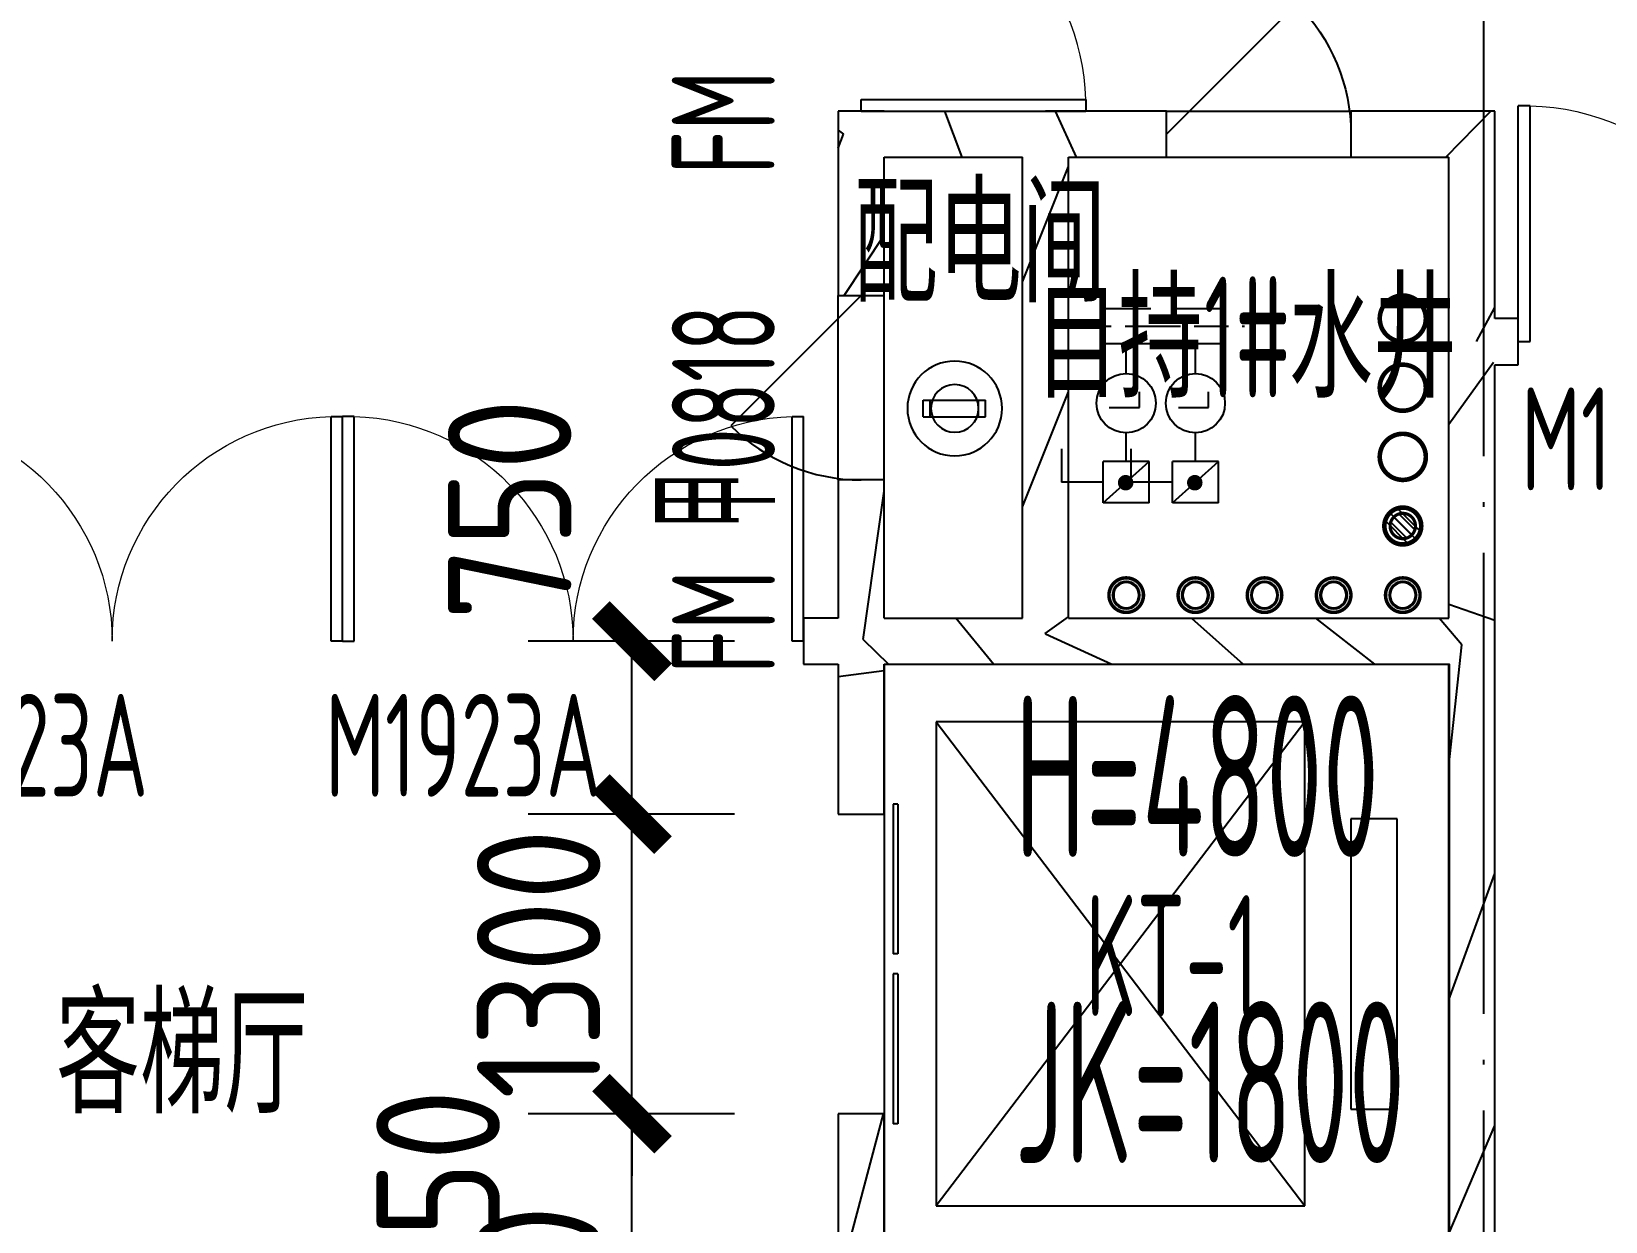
# Model space of a CAD drawing. Header units: inches. Extents: x 0 to 1813292486, y 0 to 3473589894.
# Drawn here: x 600483586 to 600490416, y 3473271750 to 3473276914 of the extents above; entities that cross this region are included whole.
import ezdxf
from ezdxf.enums import TextEntityAlignment as Align

# ---------------------------------------------------------------- set-up
doc = ezdxf.new("R2010")
doc.units = ezdxf.units.IN
doc.header["$LTSCALE"] = 1000
doc.header["$MEASUREMENT"] = 0
for name, pattern in [('AX-MALL-GIRD-200$0$DOTE', [2.4200000000000004, 2, -0.2, 0.02, -0.2]), ('PX-MALL-P02-LG$0$CONTINOUS', [0]), ('PX-MALL-P02-LG$0$DASH', [0.35, 0.25, -0.1]), ('PX-MALL-P02-LG$0$DASHED', [0.75, 0.5, -0.25])]:
    doc.linetypes.add(name, pattern=pattern)
for name, color, linetype in [('A-Anno-Note', 241, 'Continuous'), ('AX-MALL-DIM-P02$0$A-Anno-Dims', 3, 'Continuous'), ('AX-MALL-DIM-P02$0$A-Detl-Thin', 131, 'Continuous'), ('AX-MALL-DTKD-P01~P02$0$A-Anno-Note', 241, 'Continuous'), ('AX-MALL-DTKD-P03~PRF$0$A-Flor-Patt', 163, 'Continuous'), ('AX-MALL-GIRD-200$0$A-Grid', 222, 'AX-MALL-GIRD-200$0$DOTE'), ('AX-MALL-P02-200$0$A-Anno-Note', 241, 'Continuous'), ('AX-MALL-WALL-P02$0$A-Anno-Note', 241, 'Continuous'), ('AX-MALL-WALL-P02$0$A-Flor-Patt', 163, 'Continuous'), ('AX-MALL-WALL-P02-QT$0$A-Strs', 151, 'Continuous'), ('AX-MALL-WALL-P02-QT$0$A-Wall', 2, 'Continuous'), ('AX-MALL-WALL-P02-QT$0$A-Wall-Patt', 13, 'Continuous'), ('AX-MALL-WALL-P02-QT$0$A-Wind', 4, 'Continuous'), ('AX-MALL-WORD-P02$0$A-Anno-Note', 241, 'Continuous'), ('AX-MALL-WORD-P02$0$A-Wind-Iden', 11, 'Continuous'), ('AX-MALL-ZTKD-P02$0$A-Anno-Note', 241, 'Continuous'), ('PX-MALL-P02-LG$0$P-Drain-Fldr', 4, 'Continuous'), ('PX-MALL-P02-LG$0$P-Drain-Fldr-ARCH', 161, 'Continuous'), ('PX-MALL-P02-LG$0$P-Drain-Fldr-W100', 4, 'Continuous'), ('PX-MALL-P02-LG$0$P-Drain-Fldr-W50', 4, 'Continuous'), ('PX-MALL-P02-LG$0$P-Hydt-Xz', 11, 'PX-MALL-P02-LG$0$Xz_LINE'), ('PX-MALL-P02-LG$0$P-Pipe-Risr', 7, 'Continuous'), ('PX-MALL-P02-LG$0$P-Pipe-Risr-Arch', 6, 'Continuous'), ('PX-MALL-P02-LG$0$P-Pipe-Risr-W100', 6, 'Continuous'), ('PX-MALL-P02-LG$0$P-Pipe-Risr-W50', 6, 'Continuous'), ('PX-MALL-P02-LG$0$P-Sprl-Anno', 150, 'Continuous'), ('PX-MALL-P02-LG$0$P-Sprl-Main', 140, 'PX-MALL-P02-LG$0$ZP_LINE'), ('PX-MALL-P02-LG$0$P-Sprl-Pipe', 151, 'Continuous'), ('PX-MALL-P02-LG$0$P-Stom-pipe', 4, 'PX-MALL-P02-LG$0$CONTINOUS'), ('PX-MALL-P02-LG$0$P-Wast-Pipe', 143, 'PX-MALL-P02-LG$0$DASHED'), ('PX-MALL-P02-LG$0$P-WatS', 3, 'Continuous'), ('PX-MALL-P02-LG$0$P-WatS-pipe', 61, 'Continuous'), ('PX-MALL-P02-LG$0$p-阀门', 61, 'Continuous'), ('PX-MALL-P02-LG$0$PUB_DIM', 3, 'Continuous'), ('PX-MALL-P02-LG$0$PX-DSY-一层平面图$0$PX-B-P01$0$P-Gass-Anno', 41, 'Continuous'), ('PX-MALL-P02-LG$0$S-GJ', 8, 'Continuous')]:
    doc.layers.add(name, color=color, linetype=linetype)
doc.styles.add('AX-MALL-DIM-P02$0$_TCH_DIM_T3', font='gbenor.shx')
doc.styles.add('AX-MALL-DTKD-P03~PRF$0$STANDARD', font='gbenor.shx', dxfattribs={"bigfont": 'gbcbig.shx'})
doc.styles.add('AX-MALL-WORD-P02$0$_TCH_WINDOW', font='gbenor.shx', dxfattribs={"bigfont": 'gbcbig.shx'})
doc.styles.add('AX-MALL-WORD-P02$0$STANDARD', font='gbenor.shx', dxfattribs={"bigfont": 'gbcbig.shx'})
doc.styles.add('PX-MALL-P02-LG$0$jzfz', font='gbenor.shx', dxfattribs={"bigfont": 'gbcbig.shx'})
doc.styles.add('PX-MALL-P02-LG$0$Standard', font='gbenor.shx', dxfattribs={"bigfont": 'gbcbig.shx'})
doc.linetypes.add('PX-MALL-P02-LG$0$Xz_LINE', pattern='A,2,-0.2,["Xz",PX-MALL-P02-LG$0$Standard,S=0.15,R=0,X=-0.1,Y=-0.08],-0.2', length=2.4)
doc.linetypes.add('PX-MALL-P02-LG$0$ZP_LINE', pattern='A,2,-0.3,["ZP",PX-MALL-P02-LG$0$Standard,S=0.15,R=0,X=-0.15,Y=-0.08],-0.1', length=2.4)
doc.dimstyles.new('AX-MALL-DIM-P02$0$_TCH_ARCH&&180', dxfattribs={"dimtxt": 535.5, "dimasz": 270, "dimexe": 450, "dimexo": 450, "dimgap": 137.25, "dimtad": 1, "dimdec": 0, "dimzin": 0, "dimdsep": 46, "dimtxsty": 'AX-MALL-DIM-P02$0$_TCH_DIM_T3', "dimblk": 'AX-MALL-DIM-P02$0$_ArchTick', "dimcen": 0.09, "dimclrt": 7, "dimazin": 2, "dimtfac": 1, "dimtdec": 0, "dimtix": 1, "dimtmove": 2, "dimatfit": 3, "dimfxl": 500, "dimtolj": 1, "dimtzin": 0, "dimarcsym": 0})
pattern_1 = [(45, (0, 359.0227), (-353.55353201463, 353.55353201463), [])]

# ---------------------------------------------------------------- blocks, each defined once
blk = doc.blocks.new('AX-MALL-WORD-P02')
at = {"layer": 'AX-MALL-WORD-P02$0$A-Anno-Note', "style": 'AX-MALL-WORD-P02$0$STANDARD'}
for s, p in [('配电间', (600318469.3697834, 3473163917.424689)), ('自持', (600319058.3585474, 3473163255.971552)), ('水井', (600320093.591724, 3473162870.316817)), ('客梯厅', (600313997.0425098, 3473161827.59377))]:
    blk.add_text(s, height=506.3829787234042, rotation=339.5681613092015, dxfattribs=at).set_placement(p)
at = {"layer": 'AX-MALL-WORD-P02$0$A-Anno-Note', "style": 'AX-MALL-WORD-P02$0$STANDARD', "width": 0.6}
for s, rotation, p in [('1#', 339.5681613092015, (600319749.2118301, 3473162998.608432)), ('KT-1', 339.5681613091696, (600318330.2164445, 3473160663.612518))]:
    blk.add_text(s, height=525, rotation=rotation, dxfattribs=at).set_placement(p)
at = {"layer": 'AX-MALL-WORD-P02$0$A-Wind-Iden', "style": 'AX-MALL-WORD-P02$0$_TCH_WINDOW', "width": 0.7}
for s, height, rotation, p in [('FM', 446.25, 69.5681612738726, (600318341.0738201, 3473164556.572612)), ('0818', 446.25, 69.56816131395966, (600317894.1562301, 3473163353.016437)), ('M1923A', 446.25, 339.5681612954713, (600313729.7232082, 3473163393.602421)), ('甲', 506.3829787234042, 69.56816131395966, (600317804.0791383, 3473163111.217788)), ('M1923A', 446.25, 339.5681612954713, (600315570.9192111, 3473162707.702884)), ('FM', 446.25, 69.56816131395966, (600317585.9833918, 3473162525.771968)), ('M1021A', 446.25, 339.568161469349, (600320897.7555664, 3473162142.095713))]:
    blk.add_text(s, height=height, rotation=rotation, dxfattribs=at).set_placement(p)
blk = doc.blocks.new('AX-MALL-GIRD-200')
at = {"layer": 'AX-MALL-GIRD-200$0$A-Grid'}
blk.add_line((600330787.703265, 3473189157.338247), (600292058.1643155, 3473085193.611165), dxfattribs=at)
blk = doc.blocks.new('AX-MALL-WALL-P02-QT$0$$DORLIB2D$00000127')
at = {"color": 0}
for points in [[(-0.5333333333328483, 0.7948983154366971), (-0.5333333333328483, 0.690405644187237)], [(-0.03333333333284827, 0.7948983154366971), (-0.5333333333328483, 0.7948983154366971)], [(-0.03333333333284827, 0.7948983154366971), (-0.03333333333284827, 0.690405644187237)], [(0.5333333333328483, 0.7948983154366971), (0.03333333333284827, 0.7948983154366971)], [(0.03333333333284827, 0.7948983154366971), (0.03333333333284827, 0.690405644187237)], [(0.5333333333328483, 0.7948983154366971), (0.5333333333328483, 0.690405644187237)], [(-0.03333333333284827, 0.690405644187237), (-0.5333333333328483, 0.690405644187237)], [(0.5333333333328483, 0.690405644187237), (0.03333333333284827, 0.690405644187237)], [(0.5, 0.4999999999999858), (-0.5, 0.4999999999999858)]]:
    blk.add_lwpolyline(points, dxfattribs=at)
blk = doc.blocks.new('AX-MALL-WALL-P02-QT$0$$DorLib2D$00000002')
for p, q in [((-0.5, -5.684341886080802e-17), (-0.5000000000000007, 0.4875)), ((-0.4750000000000007, 0.4875), (-0.5000000000000007, 0.4875)), ((-0.475, -2.842170943040401e-17), (-0.4750000000000007, 0.4875)), ((0.475, -2.842170943040401e-17), (0.4750000000000007, 0.4875)), ((0.4750000000000007, 0.4875), (0.5000000000000007, 0.4875)), ((0.5, -5.684341886080802e-17), (0.5000000000000007, 0.4875)), ((-0.5, -5.684341886080802e-17), (-0.475, -2.842170943040401e-17)), ((0.5, -5.684341886080802e-17), (0.475, -2.842170943040401e-17))]:
    blk.add_line(p, q)
at = {"lineweight": 13}
for centre, start, end in [((-0.4875, -4.263256414560601e-17), 0, 88.53071641864632), ((0.4875, -4.263256414560601e-17), 91.4692835813537, 180)]:
    blk.add_arc(centre, 0.4875, start, end, dxfattribs=at)
blk = doc.blocks.new('AX-MALL-WALL-P02-QT$0$$DorLib2D$00000001')
for p, q in [((0.45, 0.9750000000000001), (0.5000000000000002, 0.9750000000000001)), ((0.45, 0), (0.45, 0.9750000000000001)), ((0.5, 0), (0.5, 0.9750000000000001)), ((0.5, 0), (0.45, 0))]:
    blk.add_line(p, q)
at = {"lineweight": 13}
blk.add_arc((0.475, 0), 0.975, 91.4692835813538, 180, dxfattribs=at)
blk = doc.blocks.new('AX-MALL-WALL-P02-QT$0$$DorLib2D$00000114')
at = {"color": 0}
blk.add_line((0.4999999999999964, 3.552713678800501e-15), (-0.2071067811864751, 0.7071067811864857), dxfattribs=at)
blk.add_arc((0.5000000000013856, -1.154631945610163e-12), 1.000000000001696, 135, 180, dxfattribs=at)
blk = doc.blocks.new('AX-MALL-WALL-P02-QT')
at = {"layer": 'AX-MALL-WALL-P02-QT$0$A-Wall-Patt'}
h = blk.add_hatch(dxfattribs=at)
h.set_pattern_fill('普通砖', color=256, scale=200, style=0)
h.set_pattern_definition(pattern_1)
h.paths.add_polyline_path([(600318882.7555369, 3473164648.140041), (600318695.3379035, 3473164717.958597), (600318660.4286243, 3473164624.249793), (600318785.3737106, 3473164577.704082)])
h = blk.add_hatch(dxfattribs=at)
h.set_pattern_fill('普通砖', color=256, scale=200, style=0)
h.set_pattern_definition(pattern_1)
h.paths.add_polyline_path([(600318660.4286244, 3473164624.249793), (600318416.0636424, 3473163968.288091), (600318603.4812716, 3473163898.469525), (600318812.9369705, 3473164460.722412), (600318785.3737105, 3473164577.704082)])
h = blk.add_hatch(dxfattribs=at)
h.set_pattern_fill('普通砖', color=256, scale=200, style=0)
h.set_pattern_definition(pattern_1)
h.paths.add_polyline_path([(600318785.3737105, 3473164577.704082), (600318812.9369705, 3473164460.722412), (600319375.1898586, 3473164251.266713), (600319492.1715287, 3473164278.829973), (600319538.7172396, 3473164403.775059), (600318882.7555369, 3473164648.140041)])
h = blk.add_hatch(dxfattribs=at)
h.set_pattern_fill('普通砖', color=256, scale=200, style=0)
h.set_pattern_definition(pattern_1)
h.paths.add_polyline_path([(600319562.6074878, 3473164181.448146), (600319960.8699505, 3473164033.083693), (600320030.688517, 3473164220.501322), (600319538.7172396, 3473164403.775059), (600319492.1715287, 3473164278.829973)])
h = blk.add_hatch(dxfattribs=at)
h.set_pattern_fill('普通砖', color=256, scale=200, style=0)
h.set_pattern_definition(pattern_1)
h.paths.add_polyline_path([(600318747.440154, 3473162279.708592), (600318864.421824, 3473162307.271852), (600319562.6074878, 3473164181.448146), (600319492.1715287, 3473164278.829973), (600319375.1898586, 3473164251.266713), (600318677.0041947, 3473162377.090418)])
h = blk.add_hatch(dxfattribs=at)
h.set_pattern_fill('普通砖', color=256, scale=200, style=0)
h.set_pattern_definition(pattern_1)
h.paths.add_polyline_path([(600321366.0391257, 3473163723.044036), (600320780.3590344, 3473163941.227056), (600320710.540468, 3473163753.809427), (600321108.8029301, 3473163605.444973)])
h = blk.add_hatch(dxfattribs=at)
h.set_pattern_fill('普通砖', color=256, scale=200, style=0)
h.set_pattern_definition(pattern_1)
h.paths.add_polyline_path([(600320954.4737507, 3473162809.228745), (600321051.8555771, 3473162879.664703), (600321366.0391257, 3473163723.044036), (600321108.8029301, 3473163605.444973), (600320829.5286646, 3473162855.774455)])
h = blk.add_hatch(dxfattribs=at)
h.set_pattern_fill('普通砖', color=256, scale=200, style=0)
h.set_pattern_definition(pattern_1)
h.paths.add_polyline_path([(600318114.7513065, 3473162586.546118), (600318324.2070061, 3473163148.799007), (600318136.7893769, 3473163218.617573), (600317927.3336776, 3473162656.364685), (600317986.133209, 3473162527.746587)])
h = blk.add_hatch(dxfattribs=at)
h.set_pattern_fill('普通砖', color=256, scale=200, style=0)
h.set_pattern_definition(pattern_1)
h.paths.add_polyline_path([(600320438.1805266, 3473161614.28701), (600320563.1256127, 3473161567.741299), (600320982.0370108, 3473162692.247074), (600320954.4737508, 3473162809.228745), (600320829.5286646, 3473162855.774455), (600320410.6172668, 3473161731.26868)])
h = blk.add_hatch(dxfattribs=at)
h.set_pattern_fill('普通砖', color=256, scale=200, style=0)
h.set_pattern_definition(pattern_1)
h.paths.add_polyline_path([(600320982.0370108, 3473162692.247074), (600321075.7458249, 3473162657.337791), (600321145.5643913, 3473162844.75542), (600321051.8555771, 3473162879.664703), (600320954.4737507, 3473162809.228745)])
h = blk.add_hatch(dxfattribs=at)
h.set_pattern_fill('普通砖', color=256, scale=200, style=0)
h.set_pattern_definition(pattern_1)
h.paths.add_polyline_path([(600317927.3336776, 3473162656.364685), (600317786.7704569, 3473162708.728609), (600317716.9518908, 3473162521.31098), (600317857.5151114, 3473162468.947056), (600317986.133209, 3473162527.746587)])
h = blk.add_hatch(dxfattribs=at)
h.set_pattern_fill('普通砖', color=256, scale=200, style=0)
h.set_pattern_definition(pattern_1)
h.paths.add_polyline_path([(600317986.133209, 3473162527.746587), (600318044.9327403, 3473162399.128489), (600318700.8944432, 3473162154.763506), (600318747.440154, 3473162279.708592), (600318677.0041947, 3473162377.090418), (600318114.7513065, 3473162586.546118)])
h = blk.add_hatch(dxfattribs=at)
h.set_pattern_fill('普通砖', color=256, scale=200, style=0)
h.set_pattern_definition(pattern_1)
h.paths.add_polyline_path([(600317857.5151114, 3473162468.947056), (600317630.6047714, 3473161859.839762), (600317818.0224006, 3473161790.021195), (600318044.9327403, 3473162399.128489), (600317986.133209, 3473162527.746587)])
h = blk.add_hatch(dxfattribs=at)
h.set_pattern_fill('普通砖', color=256, scale=200, style=0)
h.set_pattern_definition(pattern_1)
h.paths.add_polyline_path([(600318747.440154, 3473162279.708592), (600318700.8944432, 3473162154.763506), (600320340.7987002, 3473161543.851051), (600320438.1805266, 3473161614.28701), (600320410.6172668, 3473161731.26868), (600318864.421824, 3473162307.271852)])
h = blk.add_hatch(dxfattribs=at)
h.set_pattern_fill('普通砖', color=256, scale=200, style=0)
h.set_pattern_definition(pattern_1)
h.paths.add_polyline_path([(600319460.7205976, 3473158990.440199), (600319585.6656836, 3473158943.894488), (600320563.1256127, 3473161567.741299), (600320438.1805266, 3473161614.28701), (600320340.7987002, 3473161543.851051), (600319433.1573377, 3473159107.421869)])
h = blk.add_hatch(dxfattribs=at)
h.set_pattern_fill('普通砖', color=256, scale=200, style=0)
h.set_pattern_definition(pattern_1)
h.paths.add_polyline_path([(600317137.2913779, 3473159962.699307), (600317364.2017193, 3473160571.806604), (600317176.7840902, 3473160641.625171), (600316914.9644656, 3473159938.809059), (600317039.9095517, 3473159892.263348)])
at = {"layer": 'AX-MALL-WALL-P02-QT$0$A-Strs'}
for p, q in [((600318168.5043656, 3473162086.310565), (600317435.4094187, 3473160118.425457)), ((600319667.8454, 3473161527.762034), (600318168.5043656, 3473162086.310565)), ((600318168.5043656, 3473162086.310565), (600318934.7504532, 3473159559.876926)), ((600319667.8454, 3473161527.762034), (600317435.4094187, 3473160118.425457)), ((600318934.7504532, 3473159559.876926), (600319667.8454, 3473161527.762034)), ((600319708.6440401, 3473161064.366446), (600319268.7870721, 3473159883.635381)), ((600319896.0616696, 3473160994.54788), (600319708.6440401, 3473161064.366446)), ((600319456.2047014, 3473159813.816815), (600319896.0616696, 3473160994.54788)), ((600317435.4094187, 3473160118.425457), (600318934.7504532, 3473159559.876926)), ((600319268.7870721, 3473159883.635381), (600319456.2047014, 3473159813.816815))]:
    blk.add_line(p, q, dxfattribs=at)
at = {"layer": 'AX-MALL-WALL-P02-QT$0$A-Wall'}
for p, q in [((600318695.3379035, 3473164717.958597), (600318660.4286243, 3473164624.249793)), ((600318882.7555369, 3473164648.140041), (600318695.3379035, 3473164717.958597)), ((600318660.4286244, 3473164624.249793), (600318416.0636424, 3473163968.288091)), ((600318882.7555369, 3473164648.140041), (600319538.7172396, 3473164403.775059)), ((600318603.4812716, 3473163898.469525), (600318812.9369705, 3473164460.722412)), ((600318812.9369705, 3473164460.722412), (600319375.1898586, 3473164251.266713)), ((600320030.688517, 3473164220.501322), (600319538.7172396, 3473164403.775059)), ((600318677.0041947, 3473162377.090418), (600319375.1898586, 3473164251.266713)), ((600319960.8699505, 3473164033.083693), (600320030.688517, 3473164220.501322)), ((600318864.421824, 3473162307.271852), (600319562.6074878, 3473164181.448146)), ((600319562.6074878, 3473164181.448146), (600319960.8699505, 3473164033.083693)), ((600318416.0636424, 3473163968.288091), (600318603.4812716, 3473163898.469525)), ((600320780.3590344, 3473163941.227056), (600320710.540468, 3473163753.809427)), ((600321366.0391257, 3473163723.044036), (600320780.3590344, 3473163941.227056)), ((600320710.540468, 3473163753.809427), (600321108.8029301, 3473163605.444973)), ((600321051.8555771, 3473162879.664703), (600321366.0391257, 3473163723.044036)), ((600320829.5286646, 3473162855.774455), (600321108.8029301, 3473163605.444973)), ((600318136.7893769, 3473163218.617573), (600317927.3336776, 3473162656.364685)), ((600318324.2070061, 3473163148.799007), (600318136.7893769, 3473163218.617573)), ((600318114.7513065, 3473162586.546118), (600318324.2070061, 3473163148.799007)), ((600320410.6172668, 3473161731.26868), (600320829.5286646, 3473162855.774455)), ((600321145.5643913, 3473162844.75542), (600321051.8555771, 3473162879.664703)), ((600321075.7458249, 3473162657.337791), (600321145.5643913, 3473162844.75542)), ((600317786.7704569, 3473162708.728609), (600317716.9518908, 3473162521.31098)), ((600317927.3336776, 3473162656.364685), (600317786.7704569, 3473162708.728609)), ((600320563.1256127, 3473161567.741299), (600320982.0370108, 3473162692.247074)), ((600320982.0370108, 3473162692.247074), (600321075.7458249, 3473162657.337791)), ((600318114.7513065, 3473162586.546118), (600318677.0041947, 3473162377.090418)), ((600317716.9518908, 3473162521.31098), (600317857.5151114, 3473162468.947056)), ((600317857.5151114, 3473162468.947056), (600317630.6047714, 3473161859.839762)), ((600317818.0224006, 3473161790.021195), (600318044.9327403, 3473162399.128489)), ((600318044.9327403, 3473162399.128489), (600318700.8944432, 3473162154.763506)), ((600318864.421824, 3473162307.271852), (600320410.6172668, 3473161731.26868)), ((600318700.8944432, 3473162154.763506), (600320340.7987002, 3473161543.851051)), ((600317630.6047714, 3473161859.839762), (600317818.0224006, 3473161790.021195)), ((600319433.1573377, 3473159107.421869), (600320340.7987002, 3473161543.851051)), ((600319585.6656836, 3473158943.894488), (600320563.1256127, 3473161567.741299)), ((600317176.7840902, 3473160641.625171), (600316914.9644656, 3473159938.809059)), ((600317364.2017193, 3473160571.806604), (600317176.7840902, 3473160641.625171)), ((600317137.2913779, 3473159962.699307), (600317364.2017193, 3473160571.806604))]:
    blk.add_line(p, q, dxfattribs=at)
at = {"layer": 'AX-MALL-WALL-P02-QT$0$A-Wind'}
for p, q in [((600320030.688517, 3473164220.501321), (600320780.3590342, 3473163941.227056)), ((600319960.8699507, 3473164033.083692), (600320710.5404679, 3473163753.809427)), ((600318136.7893769, 3473163218.617574), (600318416.0636424, 3473163968.288091)), ((600318324.2070061, 3473163148.799007), (600318603.4812716, 3473163898.469524))]:
    blk.add_line(p, q, dxfattribs=at)
blk.add_blockref('AX-MALL-GIRD-200', (0, 0), dxfattribs=at)
at = {"layer": 'AX-MALL-WALL-P02-QT$0$A-Wind', "zscale": 200}
for name, p, xscale, yscale, rotation in [('AX-MALL-WALL-P02-QT$0$$DorLib2D$00000002', (600319138.1395497, 3473165620.137461), -2000, -2000, 69.56816131385352), ('AX-MALL-WALL-P02-QT$0$$DorLib2D$00000002', (600314940.5967332, 3473163662.298289), -2000, 2000, 339.5681613233414), ('AX-MALL-WALL-P02-QT$0$$DorLib2D$00000114', (600320370.6144924, 3473163987.155374), -800, 800, 339.5681612787586), ('AX-MALL-WALL-P02-QT$0$$DorLib2D$00000002', (600316814.773027, 3473162964.112626), -2000, 2000, 339.5681613233414), ('AX-MALL-WALL-P02-QT$0$$DorLib2D$00000114', (600318370.1353242, 3473163558.543549), 800, 800, 69.56816130460807), ('AX-MALL-WALL-P02-QT$0$$DorLib2D$00000001', (600321602.626385, 3473162567.772869), -1050, 1050, 339.5681613060831), ('AX-MALL-WALL-P02-QT$0$$DORLIB2D$00000127', (600317497.4032454, 3473161215.823183), 1300, -200, 69.56816130964391)]:
    blk.add_blockref(name, p, dxfattribs=dict(at, xscale=xscale, yscale=yscale, rotation=rotation))
blk = doc.blocks.new('AX-MALL-DTKD-P03~PRF')
at = {"layer": 'AX-MALL-DTKD-P03~PRF$0$A-Flor-Patt'}
blk.add_lwpolyline([(600318044.9327493, 3473162399.128487), (600320340.7987063, 3473161543.851041), (600319433.1573343, 3473159107.421861), (600317137.291378, 3473159962.699307)], close=True, dxfattribs=at)
at = {"layer": 'AX-MALL-DTKD-P03~PRF$0$A-Flor-Patt', "style": 'AX-MALL-DTKD-P03~PRF$0$STANDARD', "width": 0.6}
for s, p in [('H=4800', (600318282.3255353, 3473161419.01337)), ('JK=1800', (600317818.6882505, 3473160174.447556))]:
    blk.add_text(s, height=700, rotation=339.5681613090537, dxfattribs=at).set_placement(p)
blk = doc.blocks.new('AX-MALL-DTKD-P01~P02')
at = {"layer": 'AX-MALL-DTKD-P01~P02$0$A-Anno-Note'}
blk.add_blockref('AX-MALL-DTKD-P03~PRF', (0.5418720245361328, -0.203423023223877), dxfattribs=at)
blk = doc.blocks.new('AX-MALL-WALL-P02')
at = {"layer": 'AX-MALL-WALL-P02$0$A-Anno-Note'}
blk.add_blockref('AX-MALL-WORD-P02', (0, 0), dxfattribs=at)
blk.add_blockref('AX-MALL-WALL-P02-QT', (0, 0), dxfattribs=at)
at = {"layer": 'AX-MALL-WALL-P02$0$A-Flor-Patt'}
blk.add_blockref('AX-MALL-DTKD-P01~P02', (0, 0), dxfattribs=at)
blk = doc.blocks.new('PX-MALL-P02-LG$0$P-Risr')
at = {"layer": 'PX-MALL-P02-LG$0$P-Pipe-Risr-W50'}
h = blk.add_hatch(color=0, dxfattribs=at)
edge = h.paths.add_edge_path()
edge.add_ellipse((0, 0), major_axis=(47.05795628796547, 47.05795628796547), ratio=0.9999999999999695, start_angle=225.0000000000009, end_angle=405.0000000000009, ccw=False)
edge.add_ellipse((0, 0), major_axis=(47.05795628796764, 47.05795628796764), ratio=0.9999999999998785, start_angle=133.9675974886221, end_angle=225.0000000000035, ccw=False)
edge.add_line((-66.53919663240958, 1.199087783927098), (-54.4367953546693, 1.199087783927098))
edge.add_ellipse((0, 0), major_axis=(-38.50196423560672, 38.50196423560672), ratio=0.9999999999999859, start_angle=43.73814098242129, end_angle=134.9999999999996)
edge.add_ellipse((0, 0), major_axis=(38.50196423561096, 38.50196423561096), ratio=0.9999999999998216, start_angle=225.0000000000051, end_angle=405.0000000000051)
edge.add_ellipse((0, 0), major_axis=(38.50196423560679, 38.50196423560679), ratio=0.9999999999999831, start_angle=45.00000000000048, end_angle=133.7381409824204)
edge.add_line((-54.43679535467527, 1.199087783927098), (-66.53919663241555, 1.199087783927098))
edge.add_ellipse((0, 0), major_axis=(-47.05795628796762, 47.05795628796762), ratio=0.9999999999998742, start_angle=-45.00000000000358, end_angle=43.967597488629224, ccw=False)
at = {"layer": 'PX-MALL-P02-LG$0$P-Pipe-Risr-Arch', "ltscale": 0.7}
blk.add_circle((0, 0), 59.29000000000001, dxfattribs=at)
at = {"layer": 'PX-MALL-P02-LG$0$P-Pipe-Risr-W100', "color": 0, "const_width": 15}
blk.add_lwpolyline([(-75, 0, 1), (75, 0, 1)], format="xyb", close=True, dxfattribs=at)
at = {"layer": 'PX-MALL-P02-LG$0$P-Pipe-Risr-W50'}
blk.add_circle((0, 0), 54.45000000000001, dxfattribs=at)
at = {"layer": 'PX-MALL-P02-LG$0$P-Pipe-Risr', "style": 'PX-MALL-P02-LG$0$jzfz', "width": 0.6, "flags": 1}
for tag, p in [('SYS-MARK', (0.3310501334344735, -45.65933377496549)), ('RANGE', (0.3337570973526454, -45.67887874227017))]:
    blk.add_attdef(tag, text='', height=0.015625, dxfattribs=at).set_placement(p, align=Align.MIDDLE)
blk = doc.blocks.new('PX-MALL-P02-LG$0$A$C5A9C1854')
at = {"layer": 'PX-MALL-P02-LG$0$P-Drain-Fldr-W50', "ltscale": 0.7}
for p, q in [((16.81565596797736, -52.36634142627008), (-52.36634142621187, 16.81565596791916)), ((38.89087296527578, -38.89087296521757), (-38.89087296527578, 38.89087296521757)), ((52.36634142632829, -16.81565596791916), (-16.81565596786095, 52.36634142627008))]:
    blk.add_line(p, q, dxfattribs=at)
at = {"layer": 'PX-MALL-P02-LG$0$P-Drain-Fldr-W50', "ltscale": 0.7, "const_width": 13.75}
blk.add_lwpolyline([(-54.99999999994179, 0, 1), (55.00000000005821, 0, 1)], format="xyb", close=True, dxfattribs=at)
blk = doc.blocks.new('PX-MALL-P02-LG$0$A$C7D2520B3')
at = {"layer": 'PX-MALL-P02-LG$0$P-Drain-Fldr', "ltscale": 0.7}
for p, q in [((78.54951213949244, -25.22348395187873), (-25.22348395179142, 78.54951213940512)), ((25.22348395196605, -78.54951213940512), (-78.54951213931781, 25.22348395187873)), ((58.33630944791366, -58.33630944788456), (-58.33630944791366, 58.33630944788456))]:
    blk.add_line(p, q, dxfattribs=at)
at = {"layer": 'PX-MALL-P02-LG$0$P-Drain-Fldr', "ltscale": 0.7, "const_width": 20}
blk.add_lwpolyline([(5.820766091346741e-11, -80, 1), (5.820766091346741e-11, 80, 1)], format="xyb", close=True, dxfattribs=at)
blk = doc.blocks.new('PX-MALL-P02-LG$0$A$C2257314B')
at = {"layer": 'PX-MALL-P02-LG$0$P-Drain-Fldr-ARCH', "ltscale": 0.7}
for p, q in [((16.81565596797736, -52.36634142627008), (-52.36634142621187, 16.81565596791916)), ((38.89087296527578, -38.89087296521757), (-38.89087296527578, 38.89087296521757)), ((52.36634142632829, -16.81565596791916), (-16.81565596786095, 52.36634142627008))]:
    blk.add_line(p, q, dxfattribs=at)
for start, end in [(0, 180), (180, 0)]:
    blk.add_arc((5.820766091346741e-11, -1.77635683940025e-15), 55, start, end, dxfattribs=at)
blk = doc.blocks.new('PX-MALL-P02-LG$0$P-Drain-Fldr')
blk.add_blockref('PX-MALL-P02-LG$0$A$C2257314B', (0, 0))
at = {"layer": 'PX-MALL-P02-LG$0$P-Drain-Fldr-W100'}
blk.add_blockref('PX-MALL-P02-LG$0$A$C7D2520B3', (0, 0), dxfattribs=at)
at = {"layer": 'PX-MALL-P02-LG$0$P-Drain-Fldr-W50'}
blk.add_blockref('PX-MALL-P02-LG$0$A$C5A9C1854', (0, 0), dxfattribs=at)
blk = doc.blocks.new('PX-MALL-P02-LG$0$gb-slzsq')
at = {"linetype": 'Continuous'}
for p, q in [((-25.92897034189082, 103.3586355632433), (-25.91524431816651, -79.67964445479447)), ((-25.91524431816651, -79.67964445479447), (67.79176270062453, -79.67261737497756))]:
    blk.add_line(p, q, dxfattribs=at)
blk.add_circle((0, 0), 180, dxfattribs=at)
blk = doc.blocks.new('PX-MALL-P02-LG$0$A$C573B230E')
at = {"ltscale": 0.7}
for p, q in [((-75.23320203775074, 387.9711374800263), (124.7667979622493, 387.9711374800263)), ((124.7667979621256, 137.9711374800263), (124.7667979622493, 387.9711374800263)), ((249.5335959242584, 137.9711374800245), (-7.275957614183426e-12, -137.971137479979)), ((249.5335959242584, 137.9711374800245), (0, 137.9711374800263)), ((-7.275957614183426e-12, -137.971137479979), (0, 137.9711374800263)), ((249.5335959242657, -137.971137479979), (249.5335959242584, 137.9711374800245)), ((249.5335959242657, -137.971137479979), (-7.275957614183426e-12, -137.971137479979))]:
    blk.add_line(p, q, dxfattribs=at)
at = {"ltscale": 0.7, "const_width": 46.54269288080815}
blk.add_lwpolyline([(128.0441803465365, 26.73703426584143, 1), (128.0441803465292, -19.80565861495961, 1)], format="xyb", close=True, dxfattribs=at)
blk = doc.blocks.new('PX-MALL-P02-LG$0$A$C7B375D87')
at = {"layer": 'PX-MALL-P02-LG$0$P-Sprl-Main'}
for p, q in [((212.1035579238669, 0.004582626643241383), (358.0505296758201, 0.01042504722136073)), ((660.4505295878917, 0.01646593959594611), (813.1948151011311, 0.02258046424685745))]:
    blk.add_line(p, q, dxfattribs=at)
at = {"layer": 'PX-MALL-P02-LG$0$PUB_DIM', "linetype": 'PX-MALL-P02-LG$0$DASH', "ltscale": 0.7}
blk.add_line((902.7935677767673, 251.0224261982657), (902.8064108404797, -250.977265251975), dxfattribs=at)
at = {"layer": 'PX-MALL-P02-LG$0$S-GJ'}
for p, q in [((813.1899823079002, 125.7669458962482), (813.1980567343126, -125.7217850314846)), ((992.4025260080234, 125.771411617563), (992.4095191829838, -125.7173193371127))]:
    blk.add_line(p, q, dxfattribs=at)
at = {"layer": 'PX-MALL-P02-LG$0$P-Sprl-Anno', "ltscale": 0.7, "xscale": 0.8399999999674037, "yscale": 0.8399999999674037, "zscale": 0.8399999999674037}
blk.add_blockref('PX-MALL-P02-LG$0$gb-slzsq', (509.2505296627642, 0.01189833212265512), dxfattribs=at)
at = {"layer": 'PX-MALL-P02-LG$0$p-阀门', "ltscale": 0.7, "extrusion": (0, 0, -1), "xscale": 0.8499999996513343, "yscale": 0.8499999996513343, "zscale": -0.8499999996407981, "rotation": 359.9987617923064}
blk.add_blockref('PX-MALL-P02-LG$0$A$C573B230E', (-212.1035563964688, 0.004583727437420748), dxfattribs=at)
blk = doc.blocks.new('PX-MALL-P02-LG$0$20220509195141')
at = {"layer": 'PX-MALL-P02-LG$0$P-Stom-pipe', "ltscale": 0.7, "const_width": 20}
blk.add_lwpolyline([(-140.3634262084961, -72.80864715576172, 1), (-283.853928565979, 66.5128356218338, 1)], format="xyb", close=True, dxfattribs=at)
blk = doc.blocks.new('PX-MALL-P02-LG$0$A$C3A6D0A61')
at = {"layer": 'PX-MALL-P02-LG$0$P-Stom-pipe'}
blk.add_blockref('PX-MALL-P02-LG$0$20220509195141', (424.217351436615, 6.295813858509064), dxfattribs=at)
blk = doc.blocks.new('PX-MALL-P02-LG$0$PX-DSY-一层平面图$0$PX-B-P01$0$A$C3BA02923')
for p, q in [((-205.0528028229019, 54.52846630102431), (200.4903818683233, 54.52846630105341)), ((-205.0528028229019, 54.52846630102431), (-205.0528028229019, -54.52846630098065)), ((-158.9956803772366, 54.52846630102431), (-158.9956803772366, -54.52846630098065)), ((154.4332594227744, 54.52846630102431), (154.4332594227744, -54.52846630098065)), ((200.4903818683233, 54.52846630105341), (200.4903818685561, -54.52846630105341)), ((-205.0528028229019, -54.52846630098065), (200.4903818685561, -54.52846630105341))]:
    blk.add_line(p, q)
for radius in [308.1916796825826, 155.3229930804212]:
    blk.add_circle((0, 0), radius)
blk = doc.blocks.new('PX-MALL-P02-LG')
at = {"layer": 'PX-MALL-P02-LG$0$P-Drain-Fldr', "xscale": -1, "rotation": 69.56816148807512}
blk.add_blockref('PX-MALL-P02-LG$0$P-Drain-Fldr', (600320362.8367696, 3473162175.922504), dxfattribs=at)
at = {"layer": 'PX-MALL-P02-LG$0$P-Hydt-Xz', "rotation": 23.71789670023115}
for p in [(600320484.093175, 3473162931.102534), (600320379.3653263, 3473162649.976089), (600320274.6374769, 3473162368.849645)]:
    blk.add_blockref('PX-MALL-P02-LG$0$A$C3A6D0A61', p, dxfattribs=at)
at = {"layer": 'PX-MALL-P02-LG$0$P-Sprl-Pipe', "ltscale": 0.7, "xscale": -1.000000000000001, "rotation": 159.5681613098035}
for p in [(600319133.6031426, 3473162313.707455), (600319414.7295858, 3473162208.979607), (600319695.8560299, 3473162104.251758)]:
    blk.add_blockref('PX-MALL-P02-LG$0$P-Risr', p, dxfattribs=at)
at = {"layer": 'PX-MALL-P02-LG$0$P-Wast-Pipe', "ltscale": 0.7, "xscale": -1.000000000000001, "rotation": 159.5681613098035}
blk.add_blockref('PX-MALL-P02-LG$0$P-Risr', (600320258.1089207, 3473161894.79606), dxfattribs=at)
at = {"layer": 'PX-MALL-P02-LG$0$P-WatS', "xscale": 0.8502552494747232, "yscale": 0.8502552494747232, "zscale": 0.8502552494747232, "rotation": 69.56692349633693}
for p in [(600319273.2402737, 3473162688.542716), (600319554.3667179, 3473162583.814866)]:
    blk.add_blockref('PX-MALL-P02-LG$0$A$C7B375D87', p, dxfattribs=at)
at = {"layer": 'PX-MALL-P02-LG$0$P-WatS-pipe', "ltscale": 0.7, "xscale": -1.000000000000001, "rotation": 159.5681613098035}
blk.add_blockref('PX-MALL-P02-LG$0$P-Risr', (600319976.9824755, 3473161999.523909), dxfattribs=at)
at = {"layer": 'PX-MALL-P02-LG$0$PX-DSY-一层平面图$0$PX-B-P01$0$P-Gass-Anno', "xscale": -0.6666666666666912, "yscale": 0.6666666666666912, "zscale": 0.6666666666666665, "rotation": 159.5681613098035}
blk.add_blockref('PX-MALL-P02-LG$0$PX-DSY-一层平面图$0$PX-B-P01$0$A$C3BA02923', (600318719.0895501, 3473163332.537191, -1.308701114935825e-07), dxfattribs=at)
blk = doc.blocks.new('AX-MALL-ZTKD-P02')
at = {"layer": 'AX-MALL-ZTKD-P02$0$A-Anno-Note'}
blk.add_blockref('AX-MALL-GIRD-200', (0, 0), dxfattribs=at)
blk = doc.blocks.new('AX-MALL-DIM-P02$0$_ArchTick')
at = {"color": 0, "linetype": 'ByBlock', "const_width": 0.4}
blk.add_lwpolyline([(-0.5, -0.5), (0.5, 0.5)], dxfattribs=at)
blk = doc.blocks.new('*D1148')
at = {"layer": 'AX-MALL-DIM-P02$0$A-Anno-Dims', "color": 0, "lineweight": -2, "transparency": 16777216}
for p, q in [((600317470.7347276, 3473162719.747643), (600316632.5629594, 3473163031.991221)), ((600316792.4330027, 3473162172.083339), (600317054.2526255, 3473162874.899447)), ((600317208.9151049, 3473162016.931535), (600316370.7433367, 3473162329.175113))]:
    blk.add_line(p, q, dxfattribs=at)
at = {"layer": 'AX-MALL-DIM-P02$0$A-Anno-Dims', "color": 0, "lineweight": -2, "transparency": 16777216, "xscale": 270, "yscale": 270, "zscale": 270}
for p, rotation in [((600317054.2526255, 3473162874.899447), 69.56816131481024), ((600316792.4330027, 3473162172.083339), 249.5681613148102)]:
    blk.add_blockref('AX-MALL-DIM-P02$0$_ArchTick', p, dxfattribs=dict(at, rotation=rotation))
at = {"layer": 'AX-MALL-DIM-P02$0$A-Anno-Dims', "color": 7, "transparency": 16777216, "insert": (600316756.3224648, 3473163596.235307), "char_height": 535.5, "attachment_point": 5, "rotation": 69.56816131481024, "style": 'AX-MALL-DIM-P02$0$_TCH_DIM_T3'}
blk.add_mtext('\\A1;750', dxfattribs=at)
blk = doc.blocks.new('*D1149')
at = {"layer": 'AX-MALL-DIM-P02$0$A-Anno-Dims', "color": 0, "lineweight": -2, "transparency": 16777216}
for p, q in [((600316792.433003, 3473162172.083341), (600316886.6880674, 3473162425.09714)), ((600317208.9151051, 3473162016.931537), (600316370.7433369, 3473162329.175115)), ((600316338.6123211, 3473160953.868749), (600316792.433003, 3473162172.083341)), ((600316755.0944233, 3473160798.716945), (600315916.9226551, 3473161110.960523)), ((600316338.6123211, 3473160953.868749), (600316244.3572567, 3473160700.854949))]:
    blk.add_line(p, q, dxfattribs=at)
at = {"layer": 'AX-MALL-DIM-P02$0$A-Anno-Dims', "color": 0, "lineweight": -2, "transparency": 16777216, "xscale": 270, "yscale": 270, "zscale": 270}
for p, rotation in [((600316792.433003, 3473162172.083341), 249.5681613089955), ((600316338.6123211, 3473160953.868749), 69.56816130899549)]:
    blk.add_blockref('AX-MALL-DIM-P02$0$_ArchTick', p, dxfattribs=dict(at, rotation=rotation))
at = {"layer": 'AX-MALL-DIM-P02$0$A-Anno-Dims', "color": 7, "transparency": 16777216, "insert": (600316186.0019627, 3473161704.358642), "char_height": 535.5, "attachment_point": 5, "rotation": 69.56816130899546, "style": 'AX-MALL-DIM-P02$0$_TCH_DIM_T3'}
blk.add_mtext('\\A1;1300', dxfattribs=at)
blk = doc.blocks.new('*D1150')
at = {"layer": 'AX-MALL-DIM-P02$0$A-Anno-Dims', "color": 0, "lineweight": -2, "transparency": 16777216}
for p, q in [((600316755.0944233, 3473160798.716944), (600315916.9226551, 3473161110.960522)), ((600316076.7926967, 3473160251.052636), (600316338.6123211, 3473160953.868748)), ((600316493.2747989, 3473160095.900832), (600315655.1030307, 3473160408.14441))]:
    blk.add_line(p, q, dxfattribs=at)
at = {"layer": 'AX-MALL-DIM-P02$0$A-Anno-Dims', "color": 0, "lineweight": -2, "transparency": 16777216, "xscale": 270, "yscale": 270, "zscale": 270}
for p, rotation in [((600316338.6123211, 3473160953.868748), 69.56816131831819), ((600316076.7926967, 3473160251.052636), 249.5681613183182)]:
    blk.add_blockref('AX-MALL-DIM-P02$0$_ArchTick', p, dxfattribs=dict(at, rotation=rotation))
at = {"layer": 'AX-MALL-DIM-P02$0$A-Anno-Dims', "color": 7, "transparency": 16777216, "insert": (600315419.1428335, 3473160896.22231), "char_height": 535.5, "attachment_point": 5, "rotation": 69.56816131831819, "style": 'AX-MALL-DIM-P02$0$_TCH_DIM_T3'}
blk.add_mtext('\\A1;750', dxfattribs=at)
blk = doc.blocks.new('*D1151')
at = {"layer": 'AX-MALL-DIM-P02$0$A-Anno-Dims', "color": 0, "lineweight": -2, "transparency": 16777216}
for p, q in [((600316076.7926967, 3473160251.052636), (600316171.0477612, 3473160504.066435)), ((600316493.274799, 3473160095.900832), (600315655.1030307, 3473160408.14441)), ((600315989.519489, 3473160016.7806), (600316076.7926967, 3473160251.052636)), ((600316406.0015913, 3473159861.628796), (600315567.829823, 3473160173.872375)), ((600315989.519489, 3473160016.7806), (600315895.2644246, 3473159763.7668))]:
    blk.add_line(p, q, dxfattribs=at)
at = {"layer": 'AX-MALL-DIM-P02$0$A-Anno-Dims', "color": 0, "lineweight": -2, "transparency": 16777216, "xscale": 270, "yscale": 270, "zscale": 270}
for p, rotation in [((600316076.7926967, 3473160251.052636), 249.5681613022623), ((600315989.519489, 3473160016.7806), 69.5681613022623)]:
    blk.add_blockref('AX-MALL-DIM-P02$0$_ArchTick', p, dxfattribs=dict(at, rotation=rotation))
at = {"layer": 'AX-MALL-DIM-P02$0$A-Anno-Dims', "color": 7, "transparency": 16777216, "insert": (600315653.6353937, 3473160275.299215), "char_height": 535.5, "attachment_point": 5, "rotation": 69.56816130226227, "style": 'AX-MALL-DIM-P02$0$_TCH_DIM_T3'}
blk.add_mtext('\\A1;250', dxfattribs=at)
blk = doc.blocks.new('*D1166')
at = {"layer": 'AX-MALL-DIM-P02$0$A-Anno-Dims', "color": 0, "lineweight": -2, "transparency": 16777216}
for p, q in [((600319757.3534095, 3473164990.671565), (600320124.1500392, 3473165975.282939)), ((600319967.0582645, 3473165553.593273), (600321700.6713367, 3473164907.771532)), ((600321490.9664817, 3473164344.849823), (600321857.7631114, 3473165329.461198))]:
    blk.add_line(p, q, dxfattribs=at)
at = {"layer": 'AX-MALL-DIM-P02$0$A-Anno-Dims', "color": 0, "lineweight": -2, "transparency": 16777216, "xscale": 270, "yscale": 270, "zscale": 270}
for p, rotation in [((600319967.0582645, 3473165553.593273), 159.5681612436862), ((600321700.6713367, 3473164907.771532), 339.5681612436862)]:
    blk.add_blockref('AX-MALL-DIM-P02$0$_ArchTick', p, dxfattribs=dict(at, rotation=rotation))
at = {"layer": 'AX-MALL-DIM-P02$0$A-Anno-Dims', "color": 7, "transparency": 16777216, "insert": (600320975.2473978, 3473165610.203102), "char_height": 535.5, "attachment_point": 5, "rotation": 339.5681612436862, "style": 'AX-MALL-DIM-P02$0$_TCH_DIM_T3'}
blk.add_mtext('\\A1;1850', dxfattribs=at)
blk = doc.blocks.new('*D1168')
at = {"layer": 'AX-MALL-DIM-P02$0$A-Anno-Dims', "color": 0, "lineweight": -2, "transparency": 16777216}
for p, q in [((600321537.8208855, 3473164327.395184), (600321904.6175152, 3473165312.006558)), ((600321747.5257405, 3473164890.316892), (600321494.511941, 3473164984.571957)), ((600321747.5257405, 3473164890.316892), (600323059.4491476, 3473164401.586926)), ((600322849.7442926, 3473163838.665217), (600323216.5409223, 3473164823.276591)), ((600323059.4491476, 3473164401.586926), (600323312.4629471, 3473164307.331861))]:
    blk.add_line(p, q, dxfattribs=at)
at = {"layer": 'AX-MALL-DIM-P02$0$A-Anno-Dims', "color": 0, "lineweight": -2, "transparency": 16777216, "xscale": 270, "yscale": 270, "zscale": 270}
for p, rotation in [((600321747.5257405, 3473164890.316892), 339.5681612443831), ((600323059.4491476, 3473164401.586926), 159.5681612443831)]:
    blk.add_blockref('AX-MALL-DIM-P02$0$_ArchTick', p, dxfattribs=dict(at, rotation=rotation))
at = {"layer": 'AX-MALL-DIM-P02$0$A-Anno-Dims', "color": 7, "transparency": 16777216, "insert": (600322544.8700413, 3473165025.472608), "char_height": 535.5, "attachment_point": 5, "rotation": 339.56816124438313, "style": 'AX-MALL-DIM-P02$0$_TCH_DIM_T3'}
blk.add_mtext('\\A1;1400', dxfattribs=at)
blk = doc.blocks.new('AX-MALL-DIM-P02')
at = {"layer": 'AX-MALL-DIM-P02$0$A-Detl-Thin'}
blk.add_blockref('AX-MALL-ZTKD-P02', (-2.384185791015625e-06, 9.5367431640625e-07), dxfattribs=at)
at = {"layer": 'AX-MALL-DIM-P02$0$A-Anno-Dims'}
for p1, p2, distance, picture, middle in [((600319600.2616347, 3473164568.981899), (600321333.8747069, 3473163923.160158), 1050.7137218284847, '*D1166', (600320975.2473978, 3473165610.203102)), ((600321380.7291107, 3473163905.705517), (600322692.6525178, 3473163416.975551), 1050.7137227221617, '*D1168', (600322544.8700413, 3473165025.472608)), ((600317176.7840894, 3473160641.62517), (600317630.6047709, 3473161859.839762), 894.4428238627488, '*D1149', (600316186.0019627, 3473161704.358642)), ((600316827.6912574, 3473159704.537022), (600316914.9644649, 3473159938.809057), 894.4428240861679, '*D1151', (600315653.6353937, 3473160275.299215))]:
    dim = blk.add_aligned_dim(p1=p1, p2=p2, distance=distance, dimstyle='AX-MALL-DIM-P02$0$_TCH_ARCH&&180', dxfattribs=at)
    dim.commit()
    dim.dimension.update_dxf_attribs({"geometry": picture, "text_midpoint": middle})
for base, p1, p2, angle, picture, middle in [((600317054.2526255, 3473162874.899447), (600317630.6047709, 3473161859.839762), (600317892.4243939, 3473162562.65587), 69.5681613020936, '*D1148', (600316756.3224648, 3473163596.235307)), ((600316338.6123211, 3473160953.868748), (600316914.9644649, 3473159938.809058), (600317176.7840894, 3473160641.62517), 69.56816130560155, '*D1150', (600315419.1428335, 3473160896.22231))]:
    dim = blk.add_linear_dim(base=base, p1=p1, p2=p2, angle=angle, dimstyle='AX-MALL-DIM-P02$0$_TCH_ARCH&&180', dxfattribs=at)
    dim.commit()
    dim.dimension.update_dxf_attribs({"geometry": picture, "text_midpoint": middle, "dimtype": 129})
blk = doc.blocks.new('AX-MALL-P02-200')
at = {"layer": 'AX-MALL-P02-200$0$A-Anno-Note'}
blk.add_blockref('AX-MALL-WALL-P02', (0, 0), dxfattribs=at)
for name in ['AX-MALL-DIM-P02', 'PX-MALL-P02-LG']:
    blk.add_blockref(name, (0, 0), dxfattribs=at)

msp = doc.modelspace()

# ---------------------------------------------------------------- block references
at = {"layer": 'A-Anno-Note', "rotation": 20.43183869077545}
msp.add_blockref('AX-MALL-P02-200', (1250392458.527329, 9048125.682563305), dxfattribs=at)

doc.saveas('drawing.dxf')
